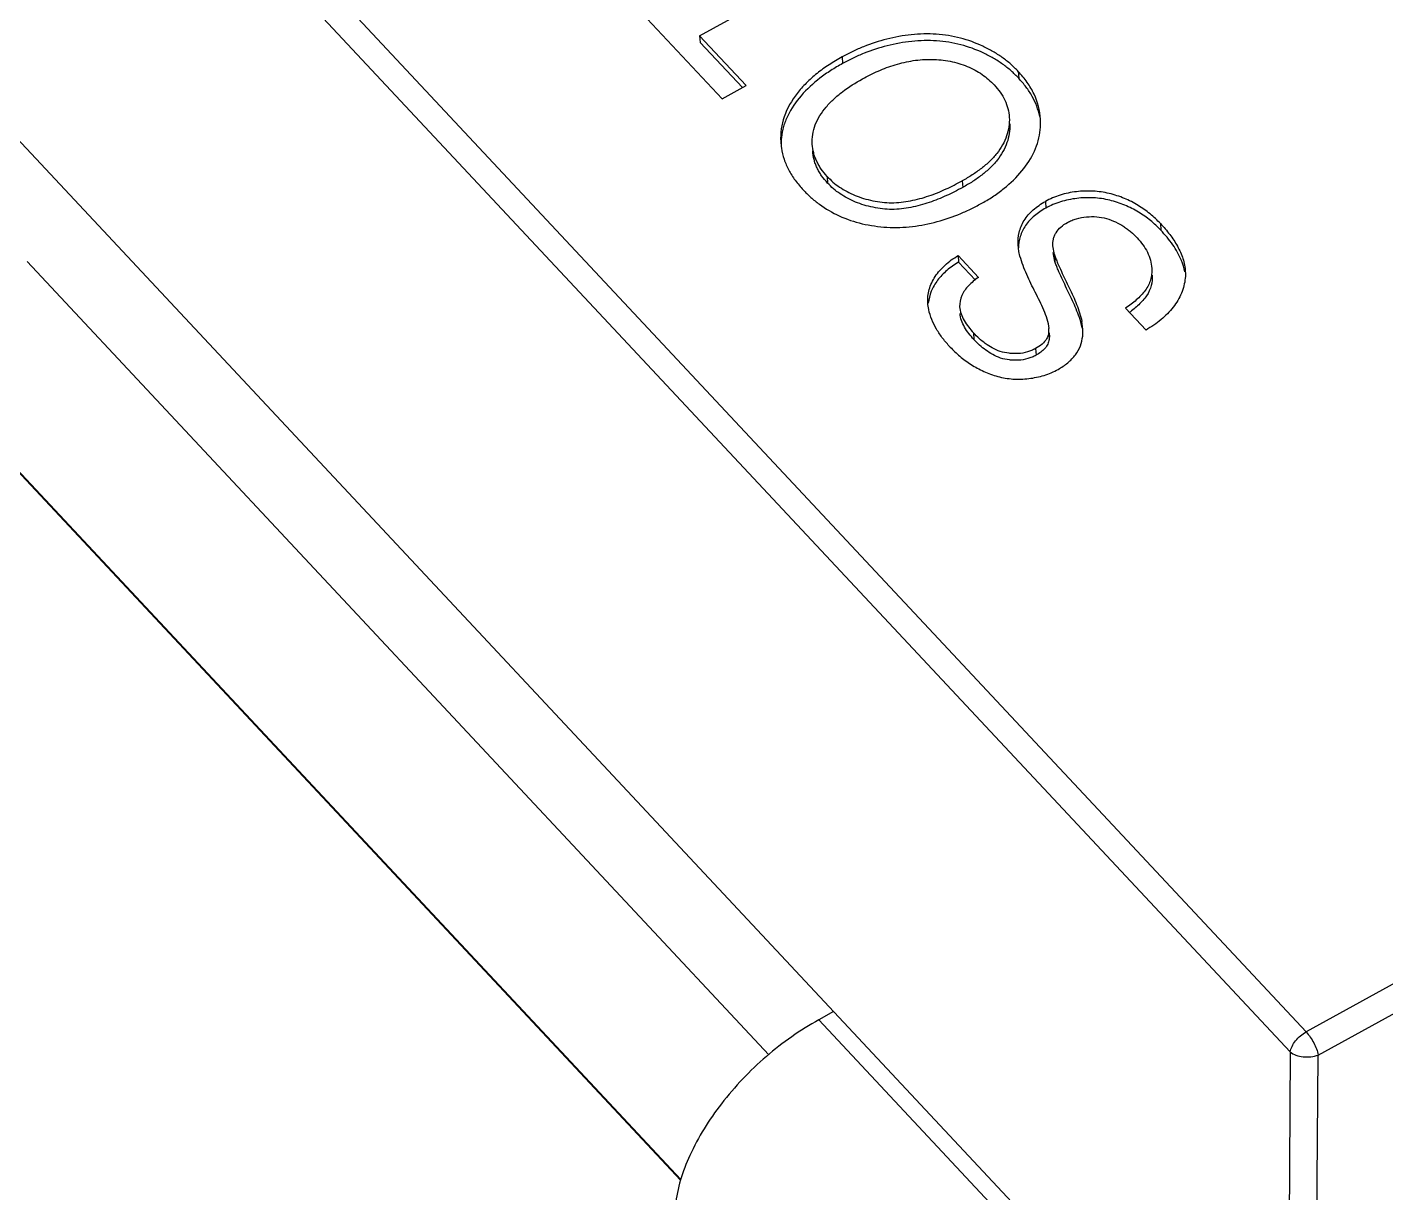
# Model space of a CAD drawing. Header units: millimetres. Extents: x 1514 to 2054, y 119 to 530.
# Drawn here: x 1775.396 to 1776.727, y 323.224 to 324.365 of the extents above; entities that cross this region are included whole.
import ezdxf

# ---------------------------------------------------------------- set-up
doc = ezdxf.new("R2010")
doc.units = ezdxf.units.MM
doc.header["$LTSCALE"] = 30.734
doc.layers.get('0').update_dxf_attribs({"linetype": 'CONTINUOUS'})

msp = doc.modelspace()

# ---------------------------------------------------------------- linework, layer by layer
at = {"color": 7}
for p, q in [((1776.6488, 323.3819), (1775.0681, 325.0716)), ((1775.0525, 325.0519), (1776.6333, 323.3622)), ((1776.63, 322.9272), (1774.9456, 324.7278)), ((1776.0549, 324.3571), (1776.2366, 324.457)), ((1775.9656, 324.4142), (1776.0769, 324.2953)), ((1776.0549, 324.3571), (1776.0553, 324.3506)), ((1776.1005, 324.3083), (1776.0549, 324.3571)), ((1776.0968, 324.3063), (1776.0553, 324.3506)), ((1776.1944, 324.3364), (1776.1948, 324.3299)), ((1776.3669, 324.322), (1776.3673, 324.3155)), ((1776.0769, 324.2953), (1776.1005, 324.3083)), ((1776.1798, 324.2194), (1776.1802, 324.2128)), ((1776.3121, 324.215), (1776.3125, 324.2085)), ((1776.3935, 324.1949), (1776.3939, 324.1884)), ((1776.5061, 324.1732), (1776.5065, 324.1667)), ((1776.3676, 324.1458), (1776.3668, 324.1523)), ((1776.4024, 324.1428), (1776.4008, 324.1515)), ((1776.1228, 323.3593), (1775.3964, 324.1359)), ((1776.308, 324.142), (1776.3084, 324.1354)), ((1776.3281, 324.1205), (1776.308, 324.142)), ((1776.3251, 324.1177), (1776.3084, 324.1354)), ((1776.3686, 324.1412), (1776.3676, 324.1458)), ((1776.4028, 324.1362), (1776.4012, 324.145)), ((1776.4024, 324.1428), (1776.4028, 324.1362)), ((1776.4719, 324.0904), (1776.492, 324.0689)), ((1776.3969, 324.0662), (1776.397, 324.0703)), ((1776.4302, 324.0697), (1776.4292, 324.0773)), ((1776.3231, 324.0661), (1776.3235, 324.0596)), ((1776.3969, 324.0662), (1776.3973, 324.0597)), ((1776.3974, 324.0638), (1776.3973, 324.0597)), ((1776.3976, 324.0638), (1776.3974, 324.0663)), ((1776.3839, 324.0508), (1776.3843, 324.0443)), ((1777.8626, 324.0499), (1776.6488, 323.3819)), ((1776.6606, 323.3592), (1777.8745, 324.0271)), ((1776.0363, 323.2366), (1775.3633, 323.9561)), ((1776.0365, 323.2374), (1775.3634, 323.9569)), ((1776.1861, 323.4017), (1776.1715, 323.3936)), ((1776.1715, 323.3936), (1776.456, 323.0895)), ((1776.6333, 323.3622), (1776.6302, 322.927)), ((1776.6575, 322.924), (1776.6606, 323.3592))]:
    msp.add_line(p, q, dxfattribs=at)
for centre, radius, start, end in [((1776.3235, 324.2715), 0.0653, 354.307, 3.3688), ((1776.2034, 324.2577), 0.0692, 183.4492, 188.8223), ((1776.1953, 324.2507), 0.0607, 173.6779, 181.419)]:
    msp.add_arc(centre, radius, start, end, dxfattribs=at)
for points, knots in [([(1776.3669, 324.322), (1776.3645, 324.3245), (1776.3596, 324.3294), (1776.3512, 324.336), (1776.342, 324.3419), (1776.3286, 324.3488), (1776.3102, 324.3556), (1776.2865, 324.3593), (1776.2621, 324.3586), (1776.2382, 324.3544), (1776.2192, 324.3481), (1776.2047, 324.3418), (1776.1979, 324.3382), (1776.1944, 324.3364)], [0, 0, 0, 0, 0.055485, 0.1125, 0.171055, 0.23124, 0.355507, 0.484532, 0.615782, 0.746503, 0.874879, 0.937886, 1, 1, 1, 1]), ([(1776.3673, 324.3155), (1776.3649, 324.318), (1776.3599, 324.3229), (1776.3516, 324.3294), (1776.3424, 324.3354), (1776.329, 324.3423), (1776.3106, 324.349), (1776.2869, 324.3528), (1776.2625, 324.3521), (1776.2386, 324.3478), (1776.2195, 324.3416), (1776.2051, 324.3353), (1776.1982, 324.3317), (1776.1948, 324.3299)], [0, 0, 0, 0, 0.055485, 0.1125, 0.171055, 0.23124, 0.355507, 0.484532, 0.615782, 0.746503, 0.874879, 0.937886, 1, 1, 1, 1]), ([(1776.1944, 324.3364), (1776.1901, 324.3339), (1776.1837, 324.3302), (1776.1756, 324.3246), (1776.168, 324.3188), (1776.1592, 324.311), (1776.1473, 324.2976), (1776.1363, 324.2788), (1776.1338, 324.2617), (1776.1343, 324.2535)], [0, 0, 0, 0, 0.138536, 0.206594, 0.273868, 0.405271, 0.532532, 0.773008, 1, 1, 1, 1]), ([(1776.2143, 324.3148), (1776.2168, 324.3162), (1776.2219, 324.3189), (1776.2298, 324.3226), (1776.238, 324.3259), (1776.2493, 324.3298), (1776.2611, 324.3324), (1776.2731, 324.3339), (1776.2852, 324.3341), (1776.3001, 324.3326), (1776.3143, 324.3285), (1776.3246, 324.3236), (1776.3315, 324.3193), (1776.3378, 324.3144), (1776.3415, 324.3107), (1776.3433, 324.3089)], [0, 0, 0, 0, 0.061884, 0.124408, 0.187717, 0.251714, 0.381556, 0.447107, 0.512739, 0.642556, 0.768282, 0.828814, 0.887621, 0.944614, 1, 1, 1, 1]), ([(1776.1948, 324.3299), (1776.191, 324.3276), (1776.1833, 324.3232), (1776.1693, 324.3133), (1776.1539, 324.2994), (1776.1424, 324.2827), (1776.1367, 324.2683), (1776.1354, 324.261), (1776.135, 324.2573)], [0, 0, 0, 0, 0.136953, 0.271077, 0.528871, 0.771179, 0.887, 1, 1, 1, 1]), ([(1776.3887, 324.2753), (1776.3882, 324.2838), (1776.3848, 324.2967), (1776.377, 324.3097), (1776.3715, 324.3169), (1776.3685, 324.3203), (1776.3669, 324.322)], [0, 0, 0, 0, 0.485512, 0.73842, 0.868081, 1, 1, 1, 1]), ([(1776.1652, 324.2508), (1776.1649, 324.2572), (1776.167, 324.2707), (1776.1764, 324.2851), (1776.1862, 324.2953), (1776.1978, 324.305), (1776.2076, 324.311), (1776.2143, 324.3148)], [0, 0, 0, 0, 0.225874, 0.467163, 0.595047, 0.726834, 1, 1, 1, 1]), ([(1776.3433, 324.3089), (1776.3454, 324.3066), (1776.3494, 324.3019), (1776.354, 324.2941), (1776.357, 324.2858), (1776.3579, 324.2801), (1776.3581, 324.2772)], [0, 0, 0, 0, 0.260929, 0.513322, 0.758592, 1, 1, 1, 1]), ([(1776.3879, 324.278), (1776.3865, 324.2849), (1776.3826, 324.295), (1776.3757, 324.3055), (1776.3711, 324.3113), (1776.3686, 324.3141), (1776.3673, 324.3155)], [0, 0, 0, 0, 0.486997, 0.739966, 0.869102, 1, 1, 1, 1]), ([(1776.3581, 324.2772), (1776.3585, 324.271), (1776.3569, 324.2615), (1776.3517, 324.2499), (1776.346, 324.2416), (1776.339, 324.2339), (1776.3308, 324.227), (1776.3218, 324.2206), (1776.3153, 324.2169), (1776.3121, 324.215)], [0, 0, 0, 0, 0.226469, 0.344518, 0.467154, 0.594521, 0.726411, 0.86167, 1, 1, 1, 1]), ([(1776.3585, 324.2707), (1776.3589, 324.2645), (1776.3573, 324.255), (1776.3521, 324.2434), (1776.3464, 324.2351), (1776.3394, 324.2274), (1776.3311, 324.2205), (1776.3222, 324.2141), (1776.3157, 324.2104), (1776.3125, 324.2085)], [0, 0, 0, 0, 0.226469, 0.344518, 0.467154, 0.594521, 0.726411, 0.86167, 1, 1, 1, 1]), ([(1776.3318, 324.1934), (1776.3337, 324.1945), (1776.3375, 324.1966), (1776.3447, 324.2013), (1776.3564, 324.2098), (1776.3708, 324.2239), (1776.3837, 324.2432), (1776.3878, 324.2578), (1776.3885, 324.265)], [0, 0, 0, 0, 0.069153, 0.137423, 0.271546, 0.528729, 0.77117, 1, 1, 1, 1]), ([(1776.135, 324.2471), (1776.1356, 324.2434), (1776.1373, 324.2359), (1776.142, 324.2254), (1776.1482, 324.2153), (1776.1535, 324.2092), (1776.1562, 324.2062)], [0, 0, 0, 0, 0.241368, 0.487356, 0.739762, 1, 1, 1, 1]), ([(1776.1798, 324.2194), (1776.1777, 324.2217), (1776.1747, 324.2251), (1776.1715, 324.2303), (1776.1695, 324.2342), (1776.1677, 324.2382), (1776.1661, 324.2437), (1776.1654, 324.248), (1776.1652, 324.2508)], [0, 0, 0, 0, 0.260913, 0.387915, 0.513043, 0.636606, 0.758565, 1, 1, 1, 1]), ([(1776.1802, 324.2128), (1776.1781, 324.2151), (1776.1751, 324.2186), (1776.1719, 324.2237), (1776.1699, 324.2277), (1776.1681, 324.2317), (1776.1665, 324.2372), (1776.1658, 324.2415), (1776.1656, 324.2443)], [0, 0, 0, 0, 0.260913, 0.387915, 0.513043, 0.636606, 0.758565, 1, 1, 1, 1]), ([(1776.1798, 324.2194), (1776.1816, 324.2175), (1776.1854, 324.2136), (1776.192, 324.2087), (1776.1992, 324.2043), (1776.2071, 324.2006), (1776.2155, 324.1977), (1776.2274, 324.1947), (1776.2429, 324.1928), (1776.2615, 324.195), (1776.2793, 324.1999), (1776.2962, 324.2067), (1776.3068, 324.2123), (1776.3121, 324.215)], [0, 0, 0, 0, 0.05548, 0.112763, 0.171684, 0.232431, 0.294847, 0.358476, 0.488306, 0.619458, 0.74887, 0.875636, 1, 1, 1, 1]), ([(1776.1562, 324.2062), (1776.1587, 324.2037), (1776.1637, 324.1986), (1776.1751, 324.1895), (1776.1916, 324.1798), (1776.2141, 324.1723), (1776.2384, 324.1689), (1776.2633, 324.1696), (1776.2875, 324.1745), (1776.3068, 324.1812), (1776.3214, 324.1879), (1776.3283, 324.1916), (1776.3318, 324.1934)], [0, 0, 0, 0, 0.055457, 0.112351, 0.230782, 0.355718, 0.48519, 0.616528, 0.7471, 0.875116, 0.937926, 1, 1, 1, 1]), ([(1776.3125, 324.2085), (1776.3072, 324.2057), (1776.2966, 324.2002), (1776.2797, 324.1934), (1776.2619, 324.1885), (1776.2432, 324.1863), (1776.2277, 324.1882), (1776.2159, 324.1912), (1776.2075, 324.1941), (1776.1996, 324.1978), (1776.1924, 324.2022), (1776.1858, 324.2071), (1776.182, 324.2109), (1776.1802, 324.2128)], [0, 0, 0, 0, 0.124364, 0.25113, 0.380542, 0.511694, 0.641524, 0.705153, 0.767569, 0.828316, 0.887237, 0.94452, 1, 1, 1, 1]), ([(1776.5061, 324.1732), (1776.5045, 324.1748), (1776.5013, 324.1781), (1776.496, 324.1828), (1776.4903, 324.1871), (1776.4821, 324.1925), (1776.4708, 324.1982), (1776.456, 324.2031), (1776.4401, 324.2054), (1776.4265, 324.2049), (1776.4158, 324.2032), (1776.408, 324.2012), (1776.4005, 324.1985), (1776.3958, 324.1961), (1776.3935, 324.1949)], [0, 0, 0, 0, 0.055858, 0.112513, 0.170478, 0.229545, 0.351252, 0.4777, 0.608263, 0.740827, 0.80696, 0.872528, 0.936902, 1, 1, 1, 1]), ([(1776.3668, 324.1523), (1776.3666, 324.1564), (1776.3671, 324.1626), (1776.3695, 324.1706), (1776.3736, 324.1784), (1776.3797, 324.1853), (1776.3872, 324.1912), (1776.3914, 324.1937), (1776.3935, 324.1949)], [0, 0, 0, 0, 0.229421, 0.347051, 0.468427, 0.7244, 0.859998, 1, 1, 1, 1]), ([(1776.3939, 324.1884), (1776.3919, 324.1872), (1776.388, 324.1849), (1776.381, 324.1796), (1776.3737, 324.1719), (1776.3683, 324.1609), (1776.3672, 324.1531), (1776.3671, 324.1493)], [0, 0, 0, 0, 0.139283, 0.274483, 0.531217, 0.770725, 1, 1, 1, 1]), ([(1776.5065, 324.1667), (1776.5049, 324.1683), (1776.5017, 324.1716), (1776.4964, 324.1763), (1776.4907, 324.1805), (1776.4825, 324.1859), (1776.4712, 324.1916), (1776.4564, 324.1965), (1776.4405, 324.1989), (1776.4269, 324.1984), (1776.4162, 324.1966), (1776.4084, 324.1946), (1776.4009, 324.1919), (1776.3962, 324.1896), (1776.3939, 324.1884)], [0, 0, 0, 0, 0.055858, 0.112513, 0.170478, 0.229545, 0.351252, 0.4777, 0.608263, 0.740827, 0.80696, 0.872528, 0.936902, 1, 1, 1, 1]), ([(1776.4008, 324.1515), (1776.4007, 324.1537), (1776.4009, 324.157), (1776.4022, 324.1613), (1776.4044, 324.1654), (1776.4084, 324.1702), (1776.4128, 324.1729), (1776.415, 324.1742)], [0, 0, 0, 0, 0.229416, 0.347021, 0.468451, 0.724255, 1, 1, 1, 1]), ([(1776.415, 324.1742), (1776.4164, 324.1749), (1776.4193, 324.1764), (1776.4255, 324.1785), (1776.4337, 324.18), (1776.4437, 324.1802), (1776.4533, 324.1783), (1776.4622, 324.175), (1776.4689, 324.1712), (1776.4738, 324.1678), (1776.4783, 324.1643), (1776.4813, 324.1612), (1776.4833, 324.1592)], [0, 0, 0, 0, 0.063411, 0.128239, 0.260587, 0.393568, 0.523918, 0.649742, 0.770701, 0.829526, 0.887395, 1, 1, 1, 1]), ([(1776.5061, 324.1732), (1776.5077, 324.1715), (1776.5109, 324.168), (1776.5167, 324.1608), (1776.5218, 324.1532), (1776.5258, 324.1451), (1776.5291, 324.1369), (1776.5303, 324.1304), (1776.5305, 324.1261)], [0, 0, 0, 0, 0.131122, 0.260524, 0.513854, 0.637717, 0.759944, 1, 1, 1, 1]), ([(1776.5301, 324.126), (1776.5294, 324.1297), (1776.5264, 324.1391), (1776.5185, 324.153), (1776.5107, 324.1622), (1776.5065, 324.1667)], [0, 0, 0, 0, 0.240853, 0.613081, 1, 1, 1, 1]), ([(1776.4833, 324.1592), (1776.4852, 324.157), (1776.4891, 324.1526), (1776.4949, 324.143), (1776.4973, 324.1347), (1776.4976, 324.1293)], [0, 0, 0, 0, 0.261405, 0.514547, 1, 1, 1, 1]), ([(1776.2783, 324.0954), (1776.278, 324.0999), (1776.279, 324.1091), (1776.2852, 324.122), (1776.2933, 324.1312), (1776.3013, 324.1377), (1776.3058, 324.1405), (1776.308, 324.142)], [0, 0, 0, 0, 0.229596, 0.469626, 0.726175, 0.861129, 1, 1, 1, 1]), ([(1776.3084, 324.1354), (1776.3064, 324.1342), (1776.3025, 324.1317), (1776.297, 324.1275), (1776.2921, 324.1228), (1776.2879, 324.1178), (1776.2844, 324.1125), (1776.2807, 324.1053), (1776.2792, 324.0993), (1776.2788, 324.0954)], [0, 0, 0, 0, 0.137211, 0.271188, 0.401482, 0.52803, 0.650739, 0.770166, 1, 1, 1, 1]), ([(1776.3972, 324.0703), (1776.397, 324.0734), (1776.3954, 324.0796), (1776.392, 324.0885), (1776.3879, 324.0973), (1776.3835, 324.1059), (1776.3792, 324.1145), (1776.3738, 324.1261), (1776.3703, 324.1351), (1776.3686, 324.1412)], [0, 0, 0, 0, 0.122613, 0.247083, 0.372767, 0.499192, 0.625468, 0.751315, 1, 1, 1, 1]), ([(1776.4024, 324.1428), (1776.4026, 324.1421), (1776.403, 324.1407), (1776.4041, 324.1379), (1776.406, 324.1331), (1776.4091, 324.1264), (1776.4129, 324.1183), (1776.4168, 324.1103), (1776.4207, 324.1022), (1776.4252, 324.0914), (1776.4281, 324.083), (1776.4292, 324.0773)], [0, 0, 0, 0, 0.030909, 0.062037, 0.124386, 0.249928, 0.375862, 0.501947, 0.627793, 0.752921, 1, 1, 1, 1]), ([(1776.4296, 324.0707), (1776.4285, 324.0765), (1776.4256, 324.0849), (1776.421, 324.0957), (1776.4172, 324.1037), (1776.4133, 324.1118), (1776.4095, 324.1198), (1776.4064, 324.1266), (1776.4045, 324.1314), (1776.4034, 324.1341), (1776.403, 324.1355), (1776.4028, 324.1362)], [0, 0, 0, 0, 0.247079, 0.372207, 0.498053, 0.624138, 0.750072, 0.875614, 0.937963, 0.969091, 1, 1, 1, 1]), ([(1776.3281, 324.1205), (1776.3263, 324.1193), (1776.3228, 324.1168), (1776.3197, 324.1139), (1776.3182, 324.1123)], [0, 0, 0, 0, 0.507922, 1, 1, 1, 1]), ([(1776.4976, 324.1293), (1776.4977, 324.1274), (1776.4977, 324.1237), (1776.4966, 324.1181), (1776.4945, 324.1126), (1776.4912, 324.1075), (1776.4871, 324.1028), (1776.4825, 324.0983), (1776.4774, 324.0942), (1776.4738, 324.0917), (1776.4719, 324.0904)], [0, 0, 0, 0, 0.113982, 0.229227, 0.347653, 0.470585, 0.598205, 0.729254, 0.863418, 1, 1, 1, 1]), ([(1776.498, 324.1228), (1776.4982, 324.1193), (1776.4977, 324.1121), (1776.4937, 324.1038), (1776.489, 324.0979), (1776.4849, 324.0937), (1776.4804, 324.0897), (1776.4771, 324.0872), (1776.4754, 324.086)], [0, 0, 0, 0, 0.230245, 0.470953, 0.598429, 0.729352, 0.863283, 1, 1, 1, 1]), ([(1776.3182, 324.1123), (1776.3155, 324.1095), (1776.3109, 324.1033), (1776.3093, 324.0955), (1776.3095, 324.0918)], [0, 0, 0, 0, 0.519212, 1, 1, 1, 1]), ([(1776.5304, 324.1197), (1776.5301, 324.1172), (1776.5293, 324.1122), (1776.5268, 324.1049), (1776.5232, 324.0978), (1776.517, 324.0887), (1776.509, 324.0807), (1776.4997, 324.0736), (1776.4946, 324.0705), (1776.492, 324.0689)], [0, 0, 0, 0, 0.113807, 0.229959, 0.349219, 0.471961, 0.728633, 0.86273, 1, 1, 1, 1]), ([(1776.3002, 324.0522), (1776.2978, 324.055), (1776.2929, 324.0605), (1776.2848, 324.0723), (1776.2806, 324.0823), (1776.2792, 324.0891)], [0, 0, 0, 0, 0.259782, 0.513197, 1, 1, 1, 1]), ([(1776.3095, 324.0918), (1776.3098, 324.087), (1776.3125, 324.08), (1776.3181, 324.0718), (1776.3214, 324.0681), (1776.3231, 324.0661)], [0, 0, 0, 0, 0.484411, 0.738803, 1, 1, 1, 1]), ([(1776.3235, 324.0596), (1776.3218, 324.0615), (1776.3184, 324.0653), (1776.3129, 324.0734), (1776.3102, 324.0805), (1776.3099, 324.0853)], [0, 0, 0, 0, 0.261197, 0.515589, 1, 1, 1, 1]), ([(1776.3839, 324.0508), (1776.3826, 324.0501), (1776.38, 324.0488), (1776.3744, 324.0469), (1776.3685, 324.0458), (1776.3624, 324.0458), (1776.3565, 324.0462), (1776.3493, 324.0477), (1776.3415, 324.0512), (1776.3346, 324.0556), (1776.3285, 324.0606), (1776.3249, 324.0643), (1776.3231, 324.0661)], [0, 0, 0, 0, 0.063758, 0.129085, 0.262289, 0.329353, 0.396063, 0.526648, 0.651459, 0.771205, 0.887084, 1, 1, 1, 1]), ([(1776.3843, 324.0443), (1776.383, 324.0436), (1776.3804, 324.0423), (1776.3748, 324.0404), (1776.3688, 324.0393), (1776.3628, 324.0393), (1776.3568, 324.0397), (1776.3497, 324.0412), (1776.3419, 324.0447), (1776.335, 324.0491), (1776.3289, 324.0541), (1776.3253, 324.0578), (1776.3235, 324.0596)], [0, 0, 0, 0, 0.063758, 0.129085, 0.262289, 0.329353, 0.396063, 0.526648, 0.651459, 0.771205, 0.887084, 1, 1, 1, 1]), ([(1776.3947, 324.0605), (1776.3935, 324.0585), (1776.3903, 324.0547), (1776.3861, 324.0521), (1776.3839, 324.0508)], [0, 0, 0, 0, 0.481816, 1, 1, 1, 1]), ([(1776.3973, 324.0597), (1776.3969, 324.0582), (1776.396, 324.055), (1776.393, 324.0508), (1776.3891, 324.0471), (1776.3859, 324.0452), (1776.3843, 324.0443)], [0, 0, 0, 0, 0.229965, 0.472478, 0.729442, 1, 1, 1, 1]), ([(1776.3969, 324.0662), (1776.3965, 324.0648), (1776.396, 324.0628), (1776.395, 324.061), (1776.3947, 324.0605)], [0, 0, 0, 0, 0.744731, 1, 1, 1, 1]), ([(1776.4059, 324.0304), (1776.4075, 324.0314), (1776.4109, 324.0333), (1776.4154, 324.0367), (1776.4194, 324.0405), (1776.424, 324.0458), (1776.4281, 324.0532), (1776.4296, 324.0598), (1776.43, 324.063)], [0, 0, 0, 0, 0.138308, 0.272741, 0.403306, 0.529829, 0.770368, 1, 1, 1, 1]), ([(1776.3002, 324.0522), (1776.3033, 324.0491), (1776.3096, 324.0429), (1776.3207, 324.0349), (1776.3331, 324.0281), (1776.3468, 324.023), (1776.3618, 324.0205), (1776.3747, 324.0209), (1776.3848, 324.0226), (1776.3922, 324.0244), (1776.3993, 324.027), (1776.4037, 324.0293), (1776.4059, 324.0304)], [0, 0, 0, 0, 0.112728, 0.229413, 0.350556, 0.476469, 0.607014, 0.739965, 0.806344, 0.872132, 0.936712, 1, 1, 1, 1]), ([(1776.1716, 323.3937), (1776.1533, 323.3836), (1776.1186, 323.3591), (1776.0755, 323.3139), (1776.0444, 323.2645), (1776.0329, 323.2288), (1776.0311, 323.212)], [0, 0, 0, 0, 0.264721, 0.534319, 0.785492, 1, 1, 1, 1]), ([(1776.6333, 323.3622), (1776.6335, 323.3641), (1776.6349, 323.368), (1776.6396, 323.3752), (1776.6448, 323.3797), (1776.6488, 323.3819)], [0, 0, 0, 0, 0.217466, 0.469654, 1, 1, 1, 1]), ([(1776.6488, 323.3819), (1776.6518, 323.3787), (1776.6566, 323.3714), (1776.6599, 323.3633), (1776.6606, 323.3592)], [0, 0, 0, 0, 0.510535, 1, 1, 1, 1]), ([(1776.6333, 323.3622), (1776.6349, 323.3609), (1776.639, 323.3587), (1776.6483, 323.3567), (1776.656, 323.3574), (1776.6606, 323.3592)], [0, 0, 0, 0, 0.222841, 0.479632, 1, 1, 1, 1])]:
    msp.add_open_spline(points, degree=3, knots=knots, dxfattribs=at)
for points in [[(1776.5305, 324.1261), (1776.5306, 324.124), (1776.5306, 324.1218), (1776.5304, 324.1197)], [(1776.2792, 324.0891), (1776.2788, 324.0912), (1776.2784, 324.0933), (1776.2783, 324.0954)], [(1776.43, 324.063), (1776.4302, 324.0652), (1776.4303, 324.0675), (1776.4301, 324.0697)]]:
    msp.add_open_spline(points, degree=3, dxfattribs=at)

doc.saveas('drawing.dxf')
